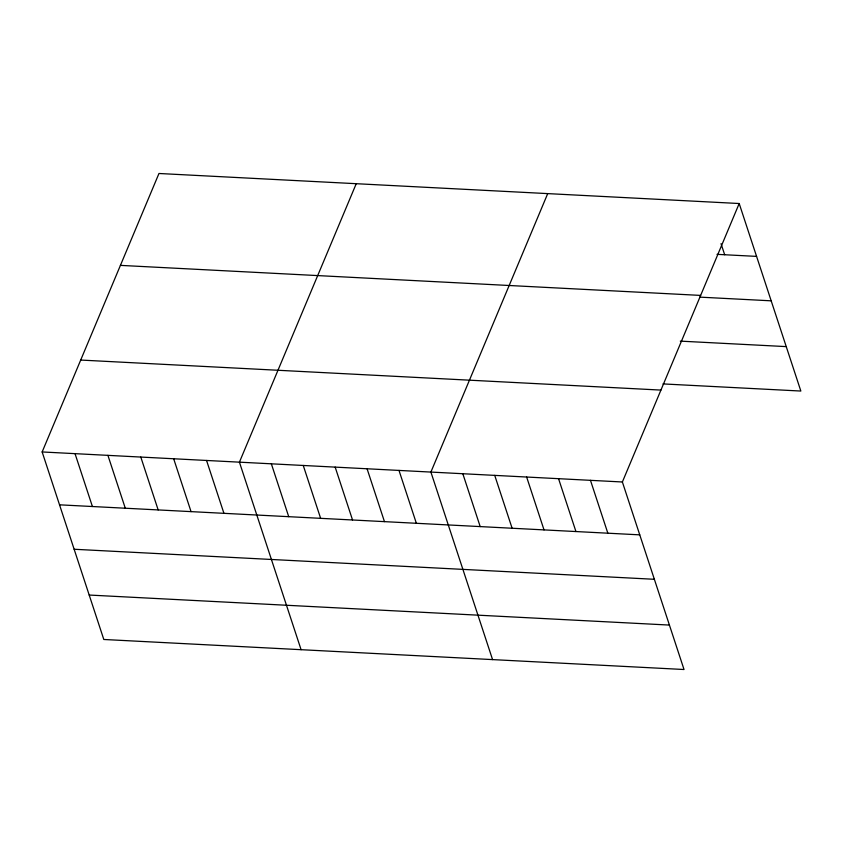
<?xml version="1.0" encoding="UTF-8"?>
<svg xmlns="http://www.w3.org/2000/svg" width="843" height="843" viewBox="0 0 843 843"><rect width="100%" height="100%" fill="white"/><g stroke="black" fill="none" stroke-linecap="round" stroke-linejoin="round"><path stroke-width="1.26" d="M739.195 203.521L622.376 481.985L684.031 669.511L103.805 639.479L42.15 451.953L158.969 173.489L739.195 203.521L800.85 391.047L662.988 383.913M356.241 183.7L239.423 462.164L301.088 649.69M547.718 193.605L430.899 472.069L492.565 659.605M717.003 254.344L756.571 256.388M120.412 265.376L700.638 295.408M699.701 297.126L771.187 300.825M680.29 341.13L786.234 346.61M80.696 360.056L660.923 390.088M42.15 451.953L622.376 481.985M59.537 504.82L639.763 534.852M74.142 549.257L654.368 579.289M89.2 595.042L669.426 625.074M721.028 243.669L724.664 254.734M590.469 480.331L607.845 533.197M558.551 478.676L575.938 531.543M526.643 477.022L544.02 529.899M494.725 475.378L512.112 528.245M462.818 473.724L480.194 526.59M398.992 470.415L416.368 523.292M367.074 468.771L384.461 521.638M335.166 467.117L352.543 519.983M303.248 465.462L320.635 518.329M271.341 463.808L288.727 516.685M206.546 460.457L223.932 513.324M173.669 458.761L191.055 511.627M140.792 457.054L158.168 509.92M107.904 455.357L125.291 508.224M75.027 453.65L92.414 506.517"/></g></svg>
